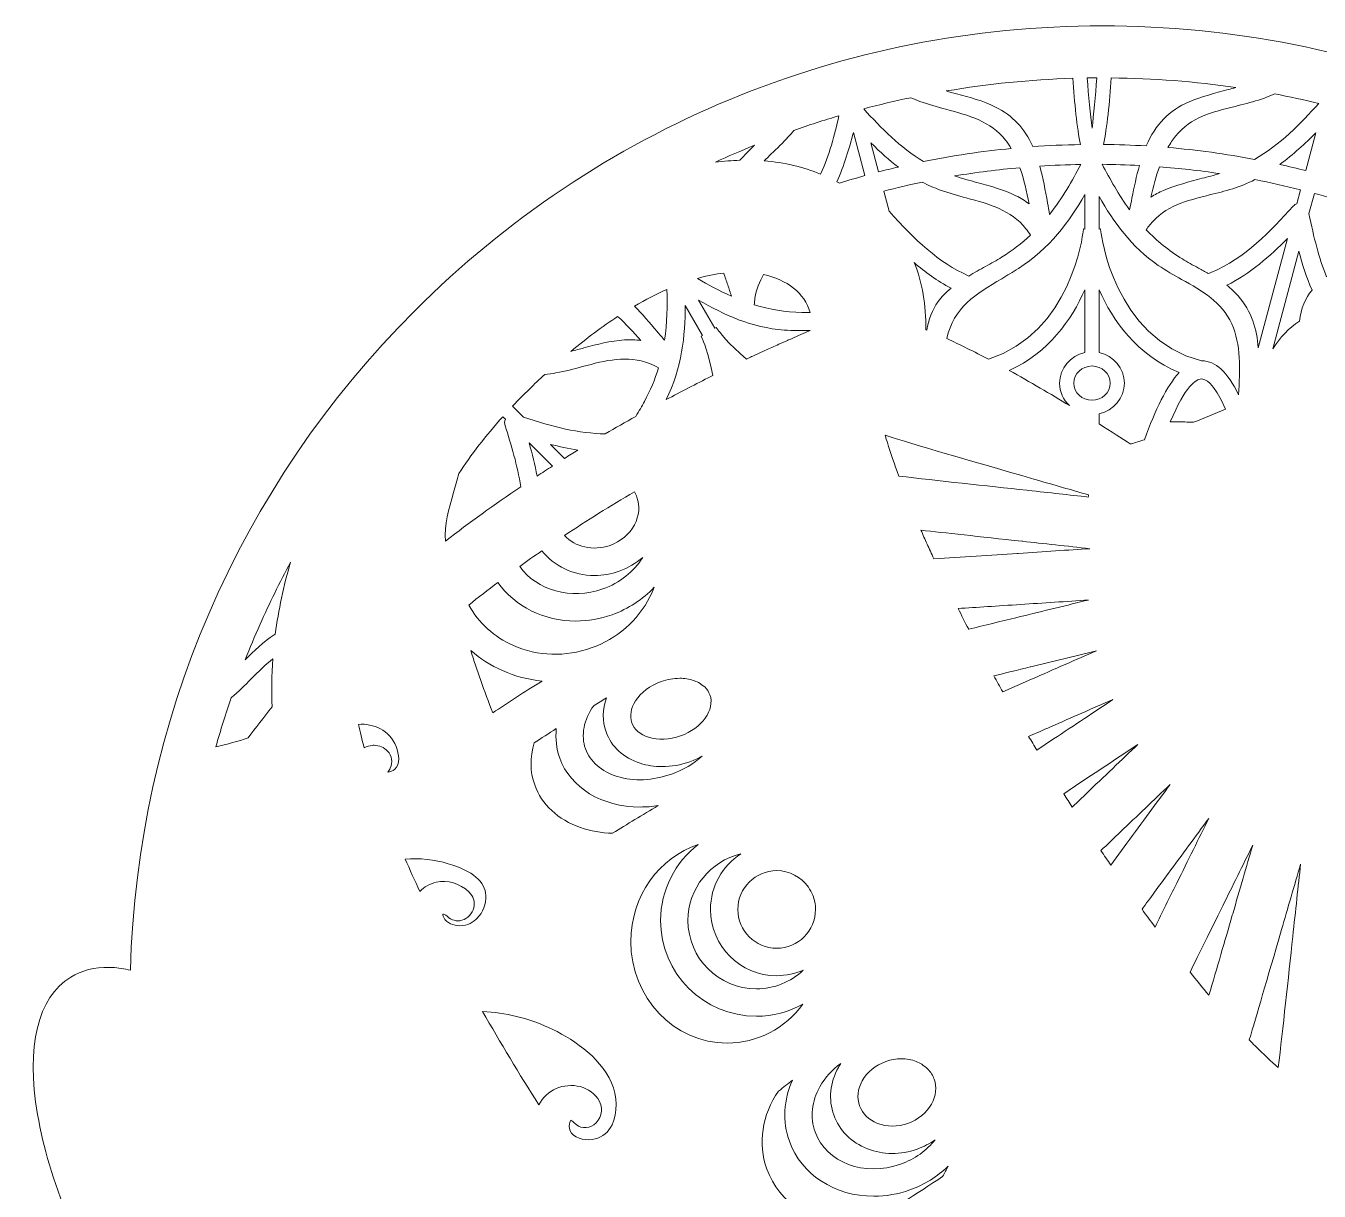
# Model space of a CAD drawing. Header units: millimetres. Extents: x 9 to 1326, y -344 to -41.
# Drawn here: x 1009 to 1198, y -219.6 to -49.4 of the extents above; entities that cross this region are included whole.
import ezdxf

# ---------------------------------------------------------------- set-up
doc = ezdxf.new("R2010")
doc.units = ezdxf.units.MM
doc.header["$MEASUREMENT"] = 0
doc.layers.add('Layer 1', color=7, linetype='Continuous')

msp = doc.modelspace()

# ---------------------------------------------------------------- linework, layer by layer
at = {"layer": 'Layer 1', "lineweight": 0}
for points, knots in [([(1322.58, -197.15), (1322.58, -197.15), (1322.58, -197.15), (1322.58, -197.15), (1320.86, -192.24), (1317.61, -187.57), (1313.65, -184.33), (1311.9, -182.89), (1310.03, -181.75), (1308.08, -180.92), (1306.84, -164.02), (1302.68, -147.7), (1295.7, -132.42), (1288.68, -117.04), (1278.97, -103.1), (1266.85, -90.98), (1240.01, -64.14), (1204.31, -49.35), (1166.35, -49.35), (1128.39, -49.35), (1092.69, -64.14), (1065.85, -90.98), (1040.07, -116.76), (1025.33, -150.97), (1024.3, -187.36), (1023.38, -187.15), (1022.49, -187.01), (1021.67, -186.96), (1021.67, -186.96), (1021.31, -186.95), (1021.31, -186.95), (1021.31, -186.95), (1021.2, -186.95), (1021.2, -186.95), (1019.08, -186.91), (1017.19, -187.38), (1015.58, -188.37), (1010.75, -191.33), (1009.03, -198.46), (1010.74, -208.44), (1012.36, -217.89), (1016.86, -228.98), (1023.41, -239.66), (1029.5, -249.6), (1036.83, -258.23), (1044.04, -263.97), (1050.08, -274.13), (1057.42, -283.55), (1065.85, -291.98), (1092.7, -318.83), (1128.39, -333.61), (1166.35, -333.61), (1181.01, -333.61), (1195.47, -331.4), (1209.32, -327.02), (1210.3, -327.15), (1211.18, -327.26), (1212.01, -327.35), (1212.01, -327.35), (1212.06, -327.35), (1212.06, -327.35), (1218.14, -329.57), (1224.43, -330.7), (1230.75, -330.7), (1236.56, -330.7), (1242.36, -329.75), (1247.97, -327.86), (1248.19, -327.79), (1248.41, -327.71), (1248.63, -327.63), (1265.77, -321.61), (1278.91, -306.29), (1282.1, -288.62), (1282.97, -283.79), (1283.11, -279.16), (1282.52, -274.85), (1288.35, -266.85), (1293.33, -258.23), (1297.33, -249.24), (1309.73, -245.45), (1318.06, -237.18), (1322.1, -224.63), (1325.36, -214.49), (1325.52, -205.5), (1322.58, -197.15)], [0, 0, 0, 0, 1, 1, 1, 2, 2, 2, 3, 3, 3, 4, 4, 4, 5, 5, 5, 6, 6, 6, 7, 7, 7, 8, 8, 8, 9, 9, 9, 10, 10, 10, 11, 11, 11, 12, 12, 12, 13, 13, 13, 14, 14, 14, 15, 15, 15, 16, 16, 16, 17, 17, 17, 18, 18, 18, 19, 19, 19, 20, 20, 20, 21, 21, 21, 22, 22, 22, 23, 23, 23, 24, 24, 24, 25, 25, 25, 26, 26, 26, 27, 27, 27, 28, 28, 28, 28]), ([(1163.15, -66.7), (1160.75, -66.74), (1158.41, -66.84), (1156.17, -66.99), (1154.97, -64.33), (1153.19, -62.44), (1150.74, -61.22), (1148.9, -60.3), (1146.93, -59.78), (1145.03, -59.27), (1144.53, -59.14), (1144.02, -59.01), (1143.52, -58.87), (1149.61, -57.83), (1155.79, -57.21), (1162.01, -57.02), (1162.25, -60.54), (1162.62, -64.31), (1163.15, -66.7)], [0, 0, 0, 0, 1, 1, 1, 2, 2, 2, 3, 3, 3, 4, 4, 4, 5, 5, 5, 6, 6, 6, 6]), ([(1165.52, -56.95), (1165.32, -59.62), (1165.08, -62.29), (1164.82, -64.32), (1164.56, -62.29), (1164.32, -59.63), (1164.12, -56.97), (1164.59, -56.96), (1165.05, -56.96), (1165.52, -56.95)], [0, 0, 0, 0, 1, 1, 1, 2, 2, 2, 3, 3, 3, 3]), ([(1184.7, -58.67), (1182.81, -59.17), (1180.86, -59.68), (1179.01, -60.46), (1176.11, -61.68), (1174.11, -63.73), (1172.74, -66.9), (1170.65, -66.78), (1168.55, -66.71), (1166.49, -66.69), (1167.03, -64.28), (1167.39, -60.49), (1167.63, -56.96), (1173.78, -57.02), (1179.87, -57.49), (1185.85, -58.36), (1185.47, -58.47), (1185.08, -58.57), (1184.7, -58.67)], [0, 0, 0, 0, 1, 1, 1, 2, 2, 2, 3, 3, 3, 4, 4, 4, 5, 5, 5, 6, 6, 6, 6]), ([(1139.67, -60.39), (1140.92, -60.85), (1142.22, -61.2), (1143.48, -61.54), (1146.83, -62.44), (1149.99, -63.29), (1152.19, -66.05), (1152.48, -66.42), (1152.76, -66.82), (1153.02, -67.27), (1148.69, -67.68), (1144.39, -68.32), (1140.2, -69.18), (1136.81, -67.13), (1134, -64.3), (1131.46, -61.48), (1133.74, -60.88), (1136.03, -60.33), (1138.33, -59.85), (1138.77, -60.04), (1139.22, -60.22), (1139.67, -60.39)], [0, 0, 0, 0, 1, 1, 1, 2, 2, 2, 3, 3, 3, 4, 4, 4, 5, 5, 5, 6, 6, 6, 7, 7, 7, 7]), ([(1197.96, -60.69), (1195.31, -63.58), (1192.31, -66.76), (1188.57, -68.86), (1184.4, -68.07), (1180.15, -67.49), (1175.92, -67.13), (1176.27, -66.52), (1176.63, -65.98), (1177.03, -65.48), (1179.27, -62.69), (1182.41, -61.93), (1185.74, -61.12), (1186.86, -60.84), (1188.01, -60.56), (1189.14, -60.2), (1189.94, -59.95), (1190.71, -59.65), (1191.48, -59.3), (1193.65, -59.71), (1195.81, -60.18), (1197.96, -60.69)], [0, 0, 0, 0, 1, 1, 1, 2, 2, 2, 3, 3, 3, 4, 4, 4, 5, 5, 5, 6, 6, 6, 7, 7, 7, 7]), ([(1120.44, -65.58), (1120.72, -65.27), (1120.99, -64.95), (1121.25, -64.63), (1123.42, -63.86), (1125.62, -63.15), (1127.84, -62.5), (1127.2, -65.29), (1126.43, -68.25), (1125.16, -71.03), (1122.63, -69.96), (1119.87, -69.31), (1116.91, -69.08), (1117.25, -68.74), (1117.6, -68.4), (1117.96, -68.07), (1118.78, -67.27), (1119.64, -66.45), (1120.44, -65.58)], [0, 0, 0, 0, 1, 1, 1, 2, 2, 2, 3, 3, 3, 4, 4, 4, 5, 5, 5, 6, 6, 6, 6]), ([(1127.92, -72.35), (1127.79, -72.28), (1127.66, -72.21), (1127.53, -72.15), (1128.6, -69.77), (1129.36, -67.28), (1129.95, -64.96), (1129.95, -64.96), (1131.63, -71.24), (1131.63, -71.24), (1130.4, -71.59), (1129.15, -71.96), (1127.92, -72.35)], [0, 0, 0, 0, 1, 1, 1, 2, 2, 2, 3, 3, 3, 4, 4, 4, 4]), ([(1196.05, -70.51), (1194.83, -70.2), (1193.56, -69.9), (1192.26, -69.61), (1194.23, -68.18), (1195.99, -66.54), (1197.54, -64.97), (1197.54, -64.97), (1196.05, -70.51), (1196.05, -70.51)], [0, 0, 0, 0, 1, 1, 1, 2, 2, 2, 3, 3, 3, 3]), ([(1115.49, -66.81), (1114.78, -67.52), (1114.06, -68.24), (1113.37, -68.99), (1112.21, -69.03), (1111.02, -69.12), (1109.8, -69.27), (1111.68, -68.41), (1113.57, -67.59), (1115.49, -66.81)], [0, 0, 0, 0, 1, 1, 1, 2, 2, 2, 3, 3, 3, 3]), ([(1133.64, -70.7), (1133.64, -70.7), (1132.5, -66.44), (1132.5, -66.44), (1133.91, -67.85), (1135.22, -69.01), (1136.52, -69.98), (1135.61, -70.2), (1134.65, -70.44), (1133.64, -70.7)], [0, 0, 0, 0, 1, 1, 1, 2, 2, 2, 3, 3, 3, 3]), ([(1157.19, -69.85), (1159.15, -69.72), (1161.16, -69.64), (1163.19, -69.61), (1161.96, -71.96), (1160.47, -74.55), (1158.62, -76.91), (1158.51, -76.34), (1158.41, -75.78), (1158.32, -75.22), (1158, -73.43), (1157.67, -71.58), (1157.19, -69.85)], [0, 0, 0, 0, 1, 1, 1, 2, 2, 2, 3, 3, 3, 4, 4, 4, 4]), ([(1166.31, -69.59), (1168.08, -69.61), (1169.91, -69.67), (1171.75, -69.77), (1171.31, -71.31), (1170.98, -72.94), (1170.66, -74.52), (1170.54, -75.08), (1170.43, -75.66), (1170.3, -76.23), (1168.73, -74.07), (1167.42, -71.71), (1166.31, -69.59)], [0, 0, 0, 0, 1, 1, 1, 2, 2, 2, 3, 3, 3, 4, 4, 4, 4]), ([(1144.75, -71.29), (1147.9, -70.77), (1151.1, -70.36), (1154.29, -70.08), (1154.88, -71.76), (1155.28, -73.57), (1155.64, -75.38), (1155.05, -74.92), (1154.41, -74.52), (1153.71, -74.18), (1151.88, -73.26), (1149.91, -72.74), (1148, -72.23), (1146.93, -71.95), (1145.82, -71.65), (1144.75, -71.29)], [0, 0, 0, 0, 1, 1, 1, 2, 2, 2, 3, 3, 3, 4, 4, 4, 5, 5, 5, 5]), ([(1173.43, -74.38), (1173.79, -72.84), (1174.17, -71.36), (1174.67, -69.95), (1177.57, -70.17), (1180.52, -70.5), (1183.45, -70.94), (1182.61, -71.19), (1181.77, -71.41), (1180.94, -71.63), (1179.05, -72.13), (1177.1, -72.64), (1175.25, -73.42), (1174.6, -73.69), (1174, -74.01), (1173.43, -74.38)], [0, 0, 0, 0, 1, 1, 1, 2, 2, 2, 3, 3, 3, 4, 4, 4, 5, 5, 5, 5]), ([(1146.45, -74.49), (1149.8, -75.4), (1152.97, -76.25), (1155.17, -79.01), (1155.39, -79.3), (1155.61, -79.61), (1155.83, -79.95), (1154.53, -81.17), (1153.15, -82.22), (1151.61, -83.18), (1150.9, -83.61), (1150.11, -84.05), (1149.27, -84.51), (1148.45, -84.95), (1147.62, -85.41), (1146.8, -85.91), (1142.36, -83.9), (1138.93, -80.67), (1135.18, -76.45), (1135.18, -76.45), (1134.39, -73.5), (1134.39, -73.5), (1136.25, -73.02), (1138.14, -72.58), (1140.01, -72.19), (1140.88, -72.64), (1141.76, -73.03), (1142.64, -73.35), (1143.9, -73.81), (1145.2, -74.16), (1146.45, -74.49)], [0, 0, 0, 0, 1, 1, 1, 2, 2, 2, 3, 3, 3, 4, 4, 4, 5, 5, 5, 6, 6, 6, 7, 7, 7, 8, 8, 8, 9, 9, 9, 10, 10, 10, 10]), ([(1181.98, -74.07), (1183.1, -73.8), (1184.25, -73.52), (1185.38, -73.16), (1186.48, -72.81), (1187.54, -72.37), (1188.63, -71.83), (1190.86, -72.26), (1193.1, -72.76), (1195.3, -73.31), (1195.3, -73.31), (1194.75, -75.34), (1194.75, -75.34), (1194.56, -75.41), (1194.38, -75.53), (1194.22, -75.7), (1190.95, -79.27), (1187.24, -83.32), (1182.19, -85.4), (1182.07, -85.45), (1181.94, -85.5), (1181.81, -85.54), (1181.34, -85.28), (1180.87, -85.02), (1180.39, -84.76), (1179.56, -84.31), (1178.77, -83.88), (1178.03, -83.42), (1176.03, -82.18), (1174.3, -80.78), (1172.74, -79.16), (1172.91, -78.9), (1173.09, -78.66), (1173.27, -78.44), (1175.51, -75.65), (1178.65, -74.89), (1181.98, -74.07)], [0, 0, 0, 0, 1, 1, 1, 2, 2, 2, 3, 3, 3, 4, 4, 4, 5, 5, 5, 6, 6, 6, 7, 7, 7, 8, 8, 8, 9, 9, 9, 10, 10, 10, 11, 11, 11, 12, 12, 12, 12]), ([(1163.78, -74.02), (1163.78, -74.02), (1163.78, -79.06), (1163.78, -79.06), (1163.78, -79.06), (1163.56, -79.04), (1163.56, -79.04), (1163.56, -79.04), (1163.51, -79.52), (1163.51, -79.52), (1163.49, -79.67), (1161.77, -94.26), (1149.69, -98.07), (1147.61, -96.97), (1145.56, -95.95), (1143.61, -95.06), (1144.59, -90.49), (1147.87, -88.53), (1151.63, -86.3), (1152.42, -85.83), (1153.24, -85.34), (1154.06, -84.81), (1158.64, -81.89), (1161.49, -77.97), (1163.78, -74.02)], [0, 0, 0, 0, 1, 1, 1, 2, 2, 2, 3, 3, 3, 4, 4, 4, 5, 5, 5, 6, 6, 6, 7, 7, 7, 8, 8, 8, 8]), ([(1174.51, -84.36), (1175.61, -85.11), (1176.78, -85.77), (1177.92, -86.41), (1180.94, -88.1), (1183.79, -89.71), (1185.24, -92.9), (1186.59, -95.88), (1186.46, -99.61), (1186.24, -103.27), (1184.62, -99.94), (1182.86, -98.31), (1180.88, -98.31), (1180.86, -98.31), (1180.83, -98.32), (1180.8, -98.32), (1167.95, -94.94), (1166.15, -79.67), (1166.13, -79.52), (1166.13, -79.52), (1166.08, -79.03), (1166.08, -79.03), (1166.08, -79.03), (1165.86, -79.06), (1165.86, -79.06), (1165.86, -79.06), (1165.86, -74.3), (1165.86, -74.3), (1167.98, -78.01), (1170.57, -81.66), (1174.51, -84.36)], [0, 0, 0, 0, 1, 1, 1, 2, 2, 2, 3, 3, 3, 4, 4, 4, 5, 5, 5, 6, 6, 6, 7, 7, 7, 8, 8, 8, 9, 9, 9, 10, 10, 10, 10]), ([(1202.58, -75.4), (1203.21, -76.45), (1203.88, -77.39), (1204.63, -78.28), (1205.48, -79.31), (1206.43, -80.26), (1207.35, -81.18), (1208.32, -82.15), (1209.26, -83.1), (1210.09, -84.1), (1209.81, -84.02), (1209.53, -83.95), (1209.27, -83.9), (1209.27, -83.9), (1209.13, -83.87), (1209.13, -83.87), (1209.01, -83.83), (1208.87, -83.81), (1208.74, -83.79), (1208.74, -83.79), (1208.27, -83.74), (1208.27, -83.74), (1204.52, -83.31), (1201.23, -84.44), (1199.09, -86.01), (1197.99, -83.3), (1197.23, -80.3), (1196.52, -76.79), (1196.52, -76.79), (1197.31, -73.84), (1197.31, -73.84), (1199.08, -74.32), (1200.86, -74.85), (1202.58, -75.4)], [0, 0, 0, 0, 1, 1, 1, 2, 2, 2, 3, 3, 3, 4, 4, 4, 5, 5, 5, 6, 6, 6, 7, 7, 7, 8, 8, 8, 9, 9, 9, 10, 10, 10, 11, 11, 11, 11]), ([(1189.12, -96.39), (1188.91, -93.73), (1188.18, -91.05), (1186.18, -88.81), (1185.71, -88.28), (1185.16, -87.77), (1184.5, -87.27), (1187.98, -85.52), (1190.84, -83.01), (1193.4, -80.41), (1193.4, -80.41), (1189.12, -96.39), (1189.12, -96.39)], [0, 0, 0, 0, 1, 1, 1, 2, 2, 2, 3, 3, 3, 4, 4, 4, 4]), ([(1195.13, -92.5), (1193.56, -93.47), (1192.28, -94.95), (1191.23, -96.54), (1191.23, -96.54), (1195.05, -82.28), (1195.05, -82.28), (1195.52, -84.12), (1196.13, -86.07), (1196.98, -87.99), (1195.97, -89.14), (1195.35, -90.65), (1195.13, -92.5)], [0, 0, 0, 0, 1, 1, 1, 2, 2, 2, 3, 3, 3, 4, 4, 4, 4]), ([(1142.33, -89.65), (1141.46, -90.86), (1140.96, -92.3), (1140.68, -93.81), (1140.63, -93.79), (1140.58, -93.77), (1140.53, -93.75), (1140.6, -90.16), (1140.03, -86.89), (1138.84, -83.95), (1140.41, -85.32), (1142.19, -86.63), (1144.23, -87.68), (1143.44, -88.32), (1142.81, -88.98), (1142.33, -89.65)], [0, 0, 0, 0, 1, 1, 1, 2, 2, 2, 3, 3, 3, 4, 4, 4, 5, 5, 5, 5]), ([(1111.02, -85.48), (1111.21, -86.06), (1111.4, -86.64), (1111.59, -87.21), (1111.77, -87.76), (1111.96, -88.32), (1112.14, -88.88), (1110.4, -88.11), (1108.73, -87.18), (1107.18, -86.25), (1108.5, -85.89), (1109.78, -85.63), (1111.02, -85.48)], [0, 0, 0, 0, 1, 1, 1, 2, 2, 2, 3, 3, 3, 4, 4, 4, 4]), ([(1115.56, -89.17), (1115.77, -87.85), (1116.22, -86.72), (1116.83, -85.7), (1118.51, -86.07), (1120, -86.74), (1121.21, -87.68), (1122.41, -88.61), (1123.21, -89.8), (1123.63, -91.25), (1123.22, -91.25), (1122.82, -91.25), (1122.43, -91.24), (1120, -91.16), (1117.71, -90.8), (1115.46, -90.11), (1115.48, -89.78), (1115.52, -89.47), (1115.56, -89.17)], [0, 0, 0, 0, 1, 1, 1, 2, 2, 2, 3, 3, 3, 4, 4, 4, 5, 5, 5, 6, 6, 6, 6]), ([(1102.36, -95.31), (1101.99, -94.87), (1101.62, -94.43), (1101.26, -94), (1100.2, -92.75), (1099.11, -91.46), (1097.97, -90.3), (1099.58, -89.36), (1101.16, -88.55), (1102.71, -87.87), (1102.77, -90.21), (1102.73, -92.76), (1102.36, -95.31)], [0, 0, 0, 0, 1, 1, 1, 2, 2, 2, 3, 3, 3, 4, 4, 4, 4]), ([(1161.52, -104.84), (1158.78, -103.17), (1155.77, -101.4), (1152.73, -99.71), (1158.51, -97.1), (1161.86, -92.27), (1163.78, -87.91), (1163.78, -87.91), (1163.78, -97.1), (1163.78, -97.1), (1161.65, -97.56), (1160.09, -99.42), (1160.09, -101.57), (1160.09, -102.84), (1160.63, -104), (1161.52, -104.84)], [0, 0, 0, 0, 1, 1, 1, 2, 2, 2, 3, 3, 3, 4, 4, 4, 5, 5, 5, 5]), ([(1177.58, -100.01), (1175.74, -101.95), (1174.04, -105.49), (1172.5, -109.83), (1171.76, -110.07), (1171.12, -110.27), (1170.61, -110.43), (1170.54, -110.44), (1170.48, -110.45), (1170.41, -110.46), (1169.19, -109.66), (1167.64, -108.66), (1165.86, -107.53), (1165.86, -107.53), (1165.86, -106.04), (1165.86, -106.04), (1167.99, -105.57), (1169.56, -103.72), (1169.56, -101.57), (1169.56, -99.42), (1167.99, -97.56), (1165.86, -97.1), (1165.86, -97.1), (1165.86, -87.91), (1165.86, -87.91), (1167.85, -92.44), (1171.39, -97.49), (1177.58, -100.01)], [0, 0, 0, 0, 1, 1, 1, 2, 2, 2, 3, 3, 3, 4, 4, 4, 5, 5, 5, 6, 6, 6, 7, 7, 7, 8, 8, 8, 9, 9, 9, 9]), ([(1107.91, -94.59), (1107.91, -94.59), (1107.71, -94.68), (1107.71, -94.68), (1107.71, -94.68), (1107.9, -95.12), (1107.9, -95.12), (1107.91, -95.15), (1108.84, -97.29), (1109.42, -100.45), (1109.42, -100.45), (1109.14, -100.59), (1109.14, -100.59), (1106.94, -101.69), (1104.74, -102.83), (1102.59, -103.98), (1104.89, -99.31), (1105.38, -94.65), (1105.39, -90.23), (1105.39, -90.23), (1107.91, -94.59), (1107.91, -94.59)], [0, 0, 0, 0, 1, 1, 1, 2, 2, 2, 3, 3, 3, 4, 4, 4, 5, 5, 5, 6, 6, 6, 7, 7, 7, 7]), ([(1119.84, -93.81), (1121.12, -93.91), (1122.41, -93.9), (1123.66, -93.88), (1123.5, -93.95), (1123.34, -94.02), (1123.17, -94.09), (1123.11, -94.11), (1123.04, -94.14), (1122.97, -94.17), (1122.97, -94.17), (1121.93, -94.62), (1121.93, -94.62), (1121.45, -94.83), (1120.94, -95.05), (1120.38, -95.3), (1120.33, -95.32), (1120.28, -95.34), (1120.24, -95.36), (1120.24, -95.36), (1119.05, -95.89), (1119.05, -95.89), (1118.4, -96.18), (1117.72, -96.49), (1116.99, -96.82), (1116.99, -96.82), (1115.28, -97.62), (1115.28, -97.62), (1115.15, -97.66), (1115.02, -97.71), (1114.9, -97.77), (1114.9, -97.77), (1114.34, -98.05), (1114.34, -98.05), (1111.71, -95.87), (1110.19, -93.84), (1110.17, -93.81), (1110.17, -93.81), (1109.88, -93.42), (1109.88, -93.42), (1109.88, -93.42), (1109.71, -93.55), (1109.71, -93.55), (1109.71, -93.55), (1107.33, -89.43), (1107.33, -89.43), (1111.01, -91.58), (1115.08, -93.45), (1119.84, -93.81)], [0, 0, 0, 0, 1, 1, 1, 2, 2, 2, 3, 3, 3, 4, 4, 4, 5, 5, 5, 6, 6, 6, 7, 7, 7, 8, 8, 8, 9, 9, 9, 10, 10, 10, 11, 11, 11, 12, 12, 12, 13, 13, 13, 14, 14, 14, 15, 15, 15, 16, 16, 16, 16]), ([(1098.9, -95.35), (1098.12, -95.23), (1097.33, -95.2), (1096.5, -95.25), (1094.45, -95.37), (1092.48, -95.91), (1090.58, -96.42), (1089.95, -96.59), (1089.32, -96.76), (1088.68, -96.92), (1090.99, -94.99), (1093.27, -93.29), (1095.5, -91.83), (1096.7, -92.9), (1097.82, -94.11), (1098.9, -95.35)], [0, 0, 0, 0, 1, 1, 1, 2, 2, 2, 3, 3, 3, 4, 4, 4, 5, 5, 5, 5]), ([(1080.25, -104.82), (1081.8, -103.22), (1083.33, -101.7), (1084.86, -100.28), (1085.42, -100.23), (1085.96, -100.16), (1086.49, -100.07), (1087.81, -99.84), (1089.11, -99.49), (1090.37, -99.15), (1093.72, -98.26), (1096.89, -97.42), (1100.18, -98.71), (1100.6, -98.88), (1101.03, -99.08), (1101.47, -99.33), (1100.95, -101.03), (1100.28, -102.64), (1099.42, -104.24), (1099.05, -104.93), (1098.62, -105.65), (1098.15, -106.42), (1096.65, -107.26), (1095.16, -108.11), (1093.69, -108.97), (1089.83, -108.92), (1086.03, -107.96), (1081.74, -106.54), (1081.74, -106.54), (1080.14, -104.94), (1080.14, -104.94), (1080.18, -104.9), (1080.22, -104.86), (1080.25, -104.82), (1080.25, -104.82), (1080.25, -104.82), (1080.25, -104.82)], [0, 0, 0, 0, 1, 1, 1, 2, 2, 2, 3, 3, 3, 4, 4, 4, 5, 5, 5, 6, 6, 6, 7, 7, 7, 8, 8, 8, 9, 9, 9, 10, 10, 10, 11, 11, 11, 12, 12, 12, 12]), ([(1167.48, -101.57), (1167.48, -102.95), (1166.28, -104.07), (1164.82, -104.07), (1163.36, -104.07), (1162.17, -102.95), (1162.17, -101.57), (1162.17, -100.19), (1163.36, -99.06), (1164.82, -99.06), (1166.28, -99.06), (1167.48, -100.19), (1167.48, -101.57)], [0, 0, 0, 0, 1, 1, 1, 2, 2, 2, 3, 3, 3, 4, 4, 4, 4]), ([(1177.24, -107.23), (1176.88, -107.23), (1176.55, -107.23), (1176.25, -107.24), (1178.45, -101.93), (1180.03, -101.01), (1180.77, -100.95), (1181.31, -100.92), (1182.6, -101.36), (1184.31, -105.35), (1182.78, -106.05), (1181.2, -106.7), (1179.67, -107.29), (1178.78, -107.24), (1177.96, -107.23), (1177.24, -107.23)], [0, 0, 0, 0, 1, 1, 1, 2, 2, 2, 3, 3, 3, 4, 4, 4, 5, 5, 5, 5]), ([(1078.73, -106.47), (1078.73, -106.47), (1079.11, -106.85), (1079.11, -106.85), (1078.97, -107.13), (1078.95, -107.45), (1079.06, -107.79), (1079.94, -110.58), (1080.88, -113.59), (1081.34, -116.73), (1077.51, -119.31), (1073.84, -121.95), (1070.35, -124.65), (1070.16, -122.28), (1070.83, -119.97), (1071.53, -117.57), (1071.79, -116.67), (1072.06, -115.73), (1072.29, -114.78), (1074.09, -112.06), (1076.21, -109.26), (1078.73, -106.47)], [0, 0, 0, 0, 1, 1, 1, 2, 2, 2, 3, 3, 3, 4, 4, 4, 5, 5, 5, 6, 6, 6, 7, 7, 7, 7]), ([(1156.46, -115.63), (1156.46, -115.63), (1156.71, -115.7), (1156.71, -115.7), (1159.23, -116.43), (1161.82, -117.18), (1164.3, -117.9), (1164.29, -118), (1164.29, -118.1), (1164.28, -118.21), (1161.54, -117.9), (1158.57, -117.58), (1155.51, -117.25), (1155.51, -117.25), (1155.31, -117.23), (1155.31, -117.23), (1149.45, -116.59), (1142.21, -115.81), (1136.6, -115.15), (1135.95, -113.39), (1135.38, -111.75), (1134.92, -110.25), (1134.92, -110.25), (1134.76, -109.74), (1134.76, -109.74), (1134.7, -109.56), (1134.65, -109.37), (1134.59, -109.19), (1139.11, -110.59), (1146.22, -112.67), (1156.46, -115.63)], [0, 0, 0, 0, 1, 1, 1, 2, 2, 2, 3, 3, 3, 4, 4, 4, 5, 5, 5, 6, 6, 6, 7, 7, 7, 8, 8, 8, 9, 9, 9, 10, 10, 10, 10]), ([(1082.57, -110.31), (1082.57, -110.31), (1085.96, -113.7), (1085.96, -113.7), (1085.21, -114.18), (1084.46, -114.67), (1083.72, -115.15), (1083.42, -113.5), (1083.02, -111.89), (1082.57, -110.31)], [0, 0, 0, 0, 1, 1, 1, 2, 2, 2, 3, 3, 3, 3]), ([(1087.76, -112.56), (1087.76, -112.56), (1085.71, -110.51), (1085.71, -110.51), (1086.94, -110.83), (1088.29, -111.14), (1089.71, -111.36), (1089.06, -111.76), (1088.41, -112.16), (1087.76, -112.56)], [0, 0, 0, 0, 1, 1, 1, 2, 2, 2, 3, 3, 3, 3]), ([(1097.95, -117.43), (1098.1, -117.69), (1098.23, -117.96), (1098.33, -118.23), (1098.79, -119.53), (1098.66, -120.97), (1097.96, -122.27), (1097.22, -123.65), (1095.95, -124.71), (1094.39, -125.27), (1091.93, -126.15), (1089.25, -125.52), (1087.76, -123.81), (1091.03, -121.64), (1094.45, -119.5), (1097.95, -117.43)], [0, 0, 0, 0, 1, 1, 1, 2, 2, 2, 3, 3, 3, 4, 4, 4, 5, 5, 5, 5]), ([(1154.05, -126.44), (1154.05, -126.44), (1153.9, -126.44), (1153.9, -126.44), (1150.08, -126.7), (1145.78, -126.98), (1141.71, -127.23), (1141.36, -126.48), (1141.03, -125.76), (1140.72, -125.08), (1140.42, -124.41), (1140.11, -123.73), (1139.82, -123.05), (1143.41, -123.45), (1148.09, -123.97), (1154.63, -124.68), (1154.63, -124.68), (1154.69, -124.68), (1154.69, -124.68), (1157.67, -125.01), (1161.22, -125.39), (1164.49, -125.76), (1161.32, -125.96), (1157.78, -126.19), (1154.05, -126.44)], [0, 0, 0, 0, 1, 1, 1, 2, 2, 2, 3, 3, 3, 4, 4, 4, 5, 5, 5, 6, 6, 6, 7, 7, 7, 8, 8, 8, 8]), ([(1084.44, -126.06), (1086.19, -128.31), (1089.04, -129.67), (1092.11, -129.67), (1093.34, -129.67), (1094.56, -129.46), (1095.74, -129.04), (1097.02, -128.58), (1098.18, -127.9), (1099.17, -127.05), (1097.85, -129.14), (1095.81, -130.76), (1093.34, -131.64), (1088.72, -133.29), (1083.67, -131.87), (1081.2, -128.34), (1082.24, -127.59), (1083.32, -126.83), (1084.44, -126.06)], [0, 0, 0, 0, 1, 1, 1, 2, 2, 2, 3, 3, 3, 4, 4, 4, 5, 5, 5, 6, 6, 6, 6]), ([(1045.31, -138.35), (1043.72, -139.4), (1042.37, -140.72), (1041.07, -142.02), (1041.77, -140.27), (1042.49, -138.53), (1043.26, -136.81), (1044.62, -133.74), (1046.11, -130.71), (1047.71, -127.73), (1046.68, -131.23), (1045.94, -134.75), (1045.48, -138.24), (1045.43, -138.28), (1045.37, -138.31), (1045.31, -138.35)], [0, 0, 0, 0, 1, 1, 1, 2, 2, 2, 3, 3, 3, 4, 4, 4, 5, 5, 5, 5]), ([(1089.39, -136.33), (1091.19, -136.33), (1092.97, -136.02), (1094.68, -135.41), (1097.08, -134.55), (1099.18, -133.17), (1100.84, -131.4), (1100.66, -131.87), (1100.45, -132.34), (1100.22, -132.8), (1098.46, -136.27), (1095.42, -138.92), (1091.65, -140.27), (1087.88, -141.61), (1083.85, -141.49), (1080.29, -139.92), (1077.43, -138.66), (1075.18, -136.62), (1073.75, -133.99), (1075.14, -132.88), (1076.56, -131.78), (1077.98, -130.71), (1080.48, -134.2), (1084.75, -136.33), (1089.39, -136.33)], [0, 0, 0, 0, 1, 1, 1, 2, 2, 2, 3, 3, 3, 4, 4, 4, 5, 5, 5, 6, 6, 6, 7, 7, 7, 8, 8, 8, 8]), ([(1145.25, -134.5), (1147.96, -134.33), (1151, -134.13), (1154.41, -133.91), (1157.61, -133.7), (1161.09, -133.47), (1164.32, -133.26), (1161.22, -134.01), (1157.76, -134.86), (1154.17, -135.74), (1154.17, -135.74), (1153.67, -135.86), (1153.67, -135.86), (1151.49, -136.39), (1149.15, -136.96), (1146.8, -137.53), (1146.27, -136.51), (1145.75, -135.5), (1145.25, -134.5)], [0, 0, 0, 0, 1, 1, 1, 2, 2, 2, 3, 3, 3, 4, 4, 4, 5, 5, 5, 6, 6, 6, 6]), ([(1077.26, -149.75), (1075.99, -146.5), (1074.91, -143.45), (1074.05, -140.64), (1075.41, -141.83), (1076.97, -142.83), (1078.67, -143.58), (1080.52, -144.4), (1082.46, -144.91), (1084.46, -145.1), (1081.85, -146.73), (1079.48, -148.26), (1077.26, -149.75)], [0, 0, 0, 0, 1, 1, 1, 2, 2, 2, 3, 3, 3, 4, 4, 4, 4]), ([(1150.47, -144.34), (1152.13, -143.93), (1153.91, -143.5), (1155.8, -143.04), (1155.8, -143.04), (1155.89, -143.02), (1155.89, -143.02), (1159.01, -142.26), (1162.36, -141.44), (1165.46, -140.69), (1162.56, -141.95), (1159.32, -143.37), (1155.96, -144.85), (1155.96, -144.85), (1151.78, -146.68), (1151.78, -146.68), (1151.34, -145.9), (1150.9, -145.12), (1150.47, -144.34)], [0, 0, 0, 0, 1, 1, 1, 2, 2, 2, 3, 3, 3, 4, 4, 4, 5, 5, 5, 6, 6, 6, 6]), ([(1039.06, -147.52), (1040.08, -146.66), (1041.03, -145.71), (1041.95, -144.8), (1043, -143.75), (1044.02, -142.74), (1045.12, -141.87), (1044.95, -144.23), (1044.91, -146.58), (1045.02, -148.89), (1043.77, -150.42), (1042.59, -151.94), (1041.5, -153.42), (1040.02, -153.91), (1038.45, -154.33), (1036.79, -154.71), (1037.47, -152.3), (1038.22, -149.91), (1039.04, -147.54), (1039.04, -147.53), (1039.05, -147.53), (1039.06, -147.52)], [0, 0, 0, 0, 1, 1, 1, 2, 2, 2, 3, 3, 3, 4, 4, 4, 5, 5, 5, 6, 6, 6, 7, 7, 7, 7]), ([(1101.86, -145.18), (1102.76, -144.86), (1103.67, -144.7), (1104.57, -144.7), (1105.27, -144.7), (1105.94, -144.8), (1106.55, -145), (1106.81, -145.09), (1107.06, -145.19), (1107.32, -145.32), (1107.63, -145.52), (1107.93, -145.74), (1108.22, -145.96), (1108.57, -146.3), (1108.83, -146.69), (1108.99, -147.12), (1109.76, -149.27), (1107.79, -152.02), (1104.7, -153.13), (1103.09, -153.7), (1101.42, -153.77), (1100.01, -153.31), (1098.79, -152.91), (1097.92, -152.16), (1097.58, -151.19), (1097.23, -150.23), (1097.42, -149.1), (1098.12, -148.01), (1098.92, -146.77), (1100.25, -145.76), (1101.86, -145.18)], [0, 0, 0, 0, 1, 1, 1, 2, 2, 2, 3, 3, 3, 4, 4, 4, 5, 5, 5, 6, 6, 6, 7, 7, 7, 8, 8, 8, 9, 9, 9, 10, 10, 10, 10]), ([(1093.81, -152.54), (1094.58, -154.7), (1096.35, -156.33), (1098.78, -157.11), (1099.79, -157.44), (1100.87, -157.61), (1101.99, -157.61), (1103.35, -157.61), (1104.72, -157.37), (1106.05, -156.89), (1106.68, -156.66), (1107.29, -156.39), (1107.87, -156.07), (1106.62, -157.18), (1105.09, -158.09), (1103.37, -158.7), (1100.66, -159.67), (1097.84, -159.79), (1095.43, -159.04), (1093.12, -158.32), (1091.48, -156.89), (1090.8, -155), (1090.11, -153.05), (1090.54, -150.76), (1092, -148.7), (1092.62, -148.32), (1093.25, -147.95), (1093.89, -147.56), (1093.27, -149.22), (1093.24, -150.94), (1093.81, -152.54)], [0, 0, 0, 0, 1, 1, 1, 2, 2, 2, 3, 3, 3, 4, 4, 4, 5, 5, 5, 6, 6, 6, 7, 7, 7, 8, 8, 8, 9, 9, 9, 10, 10, 10, 10]), ([(1156.76, -155.2), (1156.36, -154.54), (1155.96, -153.87), (1155.56, -153.2), (1156.59, -152.75), (1157.66, -152.28), (1158.77, -151.79), (1158.77, -151.79), (1158.77, -151.79), (1158.77, -151.79), (1161.74, -150.48), (1164.93, -149.08), (1167.88, -147.8), (1165.23, -149.55), (1162.27, -151.53), (1159.21, -153.57), (1159.21, -153.57), (1156.76, -155.2), (1156.76, -155.2)], [0, 0, 0, 0, 1, 1, 1, 2, 2, 2, 3, 3, 3, 4, 4, 4, 5, 5, 5, 6, 6, 6, 6]), ([(1061.89, -155.35), (1061.37, -154.8), (1060.66, -154.49), (1059.91, -154.49), (1059.82, -154.49), (1059.74, -154.49), (1059.65, -154.5), (1059.24, -154.54), (1058.84, -154.67), (1058.48, -154.87), (1058.15, -153.68), (1057.86, -152.53), (1057.62, -151.43), (1059.79, -151.27), (1062.18, -152.25), (1063.13, -154.66), (1063.56, -155.77), (1063.77, -157.3), (1062.93, -157.99), (1062.65, -158.22), (1062.23, -158.39), (1061.9, -158.42), (1062.06, -158.24), (1062.18, -158.04), (1062.28, -157.81), (1062.66, -156.97), (1062.51, -156.03), (1061.89, -155.35)], [0, 0, 0, 0, 1, 1, 1, 2, 2, 2, 3, 3, 3, 4, 4, 4, 5, 5, 5, 6, 6, 6, 7, 7, 7, 8, 8, 8, 9, 9, 9, 9]), ([(1087.04, -156.35), (1088.59, -160.7), (1093.21, -163.51), (1098.79, -163.51), (1098.79, -163.51), (1098.79, -163.51), (1098.8, -163.51), (1099.67, -163.51), (1100.55, -163.45), (1101.43, -163.31), (1099.11, -164.67), (1096.9, -166.02), (1094.77, -167.35), (1093.12, -167.31), (1091.53, -167.03), (1090.07, -166.51), (1086.78, -165.36), (1084.4, -163.15), (1083.38, -160.29), (1082.69, -158.36), (1082.67, -156.24), (1083.31, -154.14), (1084.35, -153.46), (1085.43, -152.76), (1086.54, -152.06), (1086.38, -153.53), (1086.55, -154.98), (1087.04, -156.35)], [0, 0, 0, 0, 1, 1, 1, 2, 2, 2, 3, 3, 3, 4, 4, 4, 5, 5, 5, 6, 6, 6, 7, 7, 7, 8, 8, 8, 9, 9, 9, 9]), ([(1163.9, -161.63), (1163.9, -161.63), (1161.93, -163.51), (1161.93, -163.51), (1161.52, -162.87), (1161.11, -162.23), (1160.7, -161.57), (1160.7, -161.57), (1163.21, -159.9), (1163.21, -159.9), (1165.92, -158.09), (1168.82, -156.16), (1171.51, -154.38), (1169.19, -156.58), (1166.59, -159.06), (1163.9, -161.63)], [0, 0, 0, 0, 1, 1, 1, 2, 2, 2, 3, 3, 3, 4, 4, 4, 5, 5, 5, 5]), ([(1169.92, -168.8), (1169.92, -168.8), (1167.57, -172), (1167.57, -172), (1167.09, -171.3), (1166.6, -170.59), (1166.12, -169.87), (1167.04, -169), (1168, -168.08), (1169, -167.12), (1171.36, -164.87), (1173.88, -162.46), (1176.22, -160.24), (1174.29, -162.84), (1172.14, -165.77), (1169.92, -168.8)], [0, 0, 0, 0, 1, 1, 1, 2, 2, 2, 3, 3, 3, 4, 4, 4, 5, 5, 5, 5]), ([(1174.04, -181.05), (1173.4, -180.2), (1172.76, -179.33), (1172.13, -178.45), (1173.31, -176.84), (1174.59, -175.11), (1175.97, -173.23), (1175.97, -173.23), (1176, -173.18), (1176, -173.18), (1177.91, -170.57), (1179.97, -167.78), (1181.88, -165.19), (1180.45, -168.06), (1178.86, -171.29), (1177.21, -174.63), (1177.21, -174.63), (1177.16, -174.74), (1177.16, -174.74), (1176.17, -176.74), (1175.11, -178.88), (1174.04, -181.05)], [0, 0, 0, 0, 1, 1, 1, 2, 2, 2, 3, 3, 3, 4, 4, 4, 5, 5, 5, 6, 6, 6, 7, 7, 7, 7]), ([(1111.5, -198.02), (1103.74, -198.02), (1097.43, -191.36), (1097.43, -183.17), (1097.43, -176.52), (1101.58, -170.88), (1107.29, -168.99), (1103.91, -171.58), (1101.78, -175.65), (1101.78, -180.1), (1101.78, -187.81), (1108.05, -194.09), (1115.77, -194.09), (1118.18, -194.09), (1120.52, -193.46), (1122.58, -192.31), (1119.96, -195.85), (1115.9, -198.02), (1111.5, -198.02)], [0, 0, 0, 0, 1, 1, 1, 2, 2, 2, 3, 3, 3, 4, 4, 4, 5, 5, 5, 6, 6, 6, 6]), ([(1179.14, -187.64), (1180.51, -184.88), (1182.08, -181.7), (1183.88, -178.04), (1183.88, -178.04), (1183.93, -177.95), (1183.93, -177.95), (1185.35, -175.08), (1186.88, -171.97), (1188.3, -169.1), (1187.41, -172.15), (1186.41, -175.58), (1185.38, -179.13), (1185.38, -179.13), (1185.32, -179.33), (1185.32, -179.33), (1184.25, -183), (1183.06, -187.1), (1181.91, -191.01), (1181, -189.93), (1180.07, -188.8), (1179.14, -187.64)], [0, 0, 0, 0, 1, 1, 1, 2, 2, 2, 3, 3, 3, 4, 4, 4, 5, 5, 5, 6, 6, 6, 7, 7, 7, 7]), ([(1073.79, -175.94), (1072.43, -174.64), (1070.68, -174.12), (1068.99, -174.51), (1068.06, -174.73), (1067.24, -175.19), (1066.61, -175.84), (1065.85, -174.24), (1065.13, -172.65), (1064.45, -171.11), (1066.61, -170.95), (1068.73, -171.18), (1070.76, -171.79), (1074.3, -172.86), (1076.15, -174.42), (1076.25, -176.44), (1076.3, -177.66), (1075.83, -178.91), (1074.98, -179.77), (1074.48, -180.29), (1073.63, -180.89), (1072.41, -180.85), (1071.55, -180.83), (1070.49, -180.5), (1070.09, -179.64), (1069.97, -179.39), (1069.95, -179.23), (1069.95, -179.16), (1070.06, -179.14), (1070.31, -179.2), (1070.61, -179.48), (1071.21, -180.07), (1071.99, -180.27), (1072.75, -180.06), (1073.59, -179.82), (1074.26, -179.1), (1074.48, -178.22), (1074.68, -177.38), (1074.43, -176.55), (1073.79, -175.94)], [0, 0, 0, 0, 1, 1, 1, 2, 2, 2, 3, 3, 3, 4, 4, 4, 5, 5, 5, 6, 6, 6, 7, 7, 7, 8, 8, 8, 9, 9, 9, 10, 10, 10, 11, 11, 11, 12, 12, 12, 13, 13, 13, 13]), ([(1113.48, -170.37), (1110.83, -172.1), (1109.07, -175.09), (1109.07, -178.48), (1109.07, -183.82), (1113.41, -188.16), (1118.74, -188.16), (1120.11, -188.16), (1121.42, -187.88), (1122.62, -187.36), (1120.81, -189.06), (1118.38, -190.09), (1115.77, -190.09), (1110.26, -190.09), (1105.78, -185.6), (1105.78, -180.1), (1105.78, -175.37), (1109.07, -171.41), (1113.48, -170.37)], [0, 0, 0, 0, 1, 1, 1, 2, 2, 2, 3, 3, 3, 4, 4, 4, 5, 5, 5, 6, 6, 6, 6]), ([(1192.52, -181.42), (1193.41, -178.34), (1194.39, -174.97), (1195.31, -171.84), (1194.95, -175.07), (1194.56, -178.68), (1194.16, -182.44), (1193.5, -188.51), (1192.71, -195.92), (1192.04, -201.59), (1190.98, -200.67), (1189.85, -199.6), (1188.64, -198.4), (1188.38, -198.13), (1188.1, -197.85), (1187.8, -197.54), (1188.9, -193.84), (1190.33, -188.96), (1192.52, -181.42)], [0, 0, 0, 0, 1, 1, 1, 2, 2, 2, 3, 3, 3, 4, 4, 4, 5, 5, 5, 6, 6, 6, 6]), ([(1124.01, -176.38), (1124.28, -177.06), (1124.42, -177.76), (1124.42, -178.48), (1124.42, -181.61), (1121.87, -184.16), (1118.74, -184.16), (1115.62, -184.16), (1113.07, -181.61), (1113.07, -178.48), (1113.07, -175.36), (1115.62, -172.81), (1118.74, -172.81), (1120.59, -172.81), (1122.32, -173.71), (1123.38, -175.23), (1123.61, -175.6), (1123.82, -175.99), (1124.01, -176.38)], [0, 0, 0, 0, 1, 1, 1, 2, 2, 2, 3, 3, 3, 4, 4, 4, 5, 5, 5, 6, 6, 6, 6]), ([(1092.87, -206.53), (1091.61, -204.2), (1088.65, -203.74), (1086.51, -204.65), (1085.42, -205.11), (1084.55, -205.94), (1083.98, -207.01), (1081.12, -202.52), (1078.36, -197.94), (1075.77, -193.38), (1079.11, -193.55), (1082.41, -194.35), (1085.4, -195.73), (1088.61, -197.21), (1092.82, -199.82), (1094.62, -203.8), (1095.48, -205.72), (1095.51, -208.24), (1094.68, -209.95), (1094.15, -211.04), (1093.32, -211.74), (1092.2, -212.02), (1091.07, -212.3), (1089.51, -212.09), (1088.74, -211.15), (1088.42, -210.76), (1088.38, -210.2), (1088.45, -209.82), (1088.5, -209.52), (1088.61, -209.34), (1088.67, -209.28), (1088.73, -209.3), (1088.87, -209.37), (1089.1, -209.62), (1089.91, -210.48), (1091.09, -210.61), (1092.02, -209.94), (1092.97, -209.25), (1093.55, -207.79), (1092.87, -206.53)], [0, 0, 0, 0, 1, 1, 1, 2, 2, 2, 3, 3, 3, 4, 4, 4, 5, 5, 5, 6, 6, 6, 7, 7, 7, 8, 8, 8, 9, 9, 9, 10, 10, 10, 11, 11, 11, 12, 12, 12, 13, 13, 13, 13]), ([(1139.94, -201.1), (1140.25, -201.32), (1140.56, -201.57), (1140.85, -201.82), (1141.26, -202.24), (1141.56, -202.73), (1141.76, -203.27), (1142.17, -204.43), (1142.03, -205.73), (1141.36, -206.92), (1140.65, -208.2), (1139.42, -209.2), (1137.92, -209.74), (1136.42, -210.28), (1134.84, -210.28), (1133.47, -209.74), (1132.2, -209.24), (1131.27, -208.33), (1130.86, -207.17), (1130.44, -206.01), (1130.58, -204.71), (1131.25, -203.52), (1131.96, -202.24), (1133.19, -201.24), (1134.69, -200.7), (1135.44, -200.43), (1136.2, -200.3), (1136.97, -200.3), (1137.73, -200.3), (1138.46, -200.43), (1139.14, -200.7), (1139.41, -200.8), (1139.68, -200.94), (1139.94, -201.1)], [0, 0, 0, 0, 1, 1, 1, 2, 2, 2, 3, 3, 3, 4, 4, 4, 5, 5, 5, 6, 6, 6, 7, 7, 7, 8, 8, 8, 9, 9, 9, 10, 10, 10, 11, 11, 11, 11]), ([(1128.11, -200.99), (1127.98, -201.18), (1127.87, -201.37), (1127.76, -201.57), (1126.52, -203.78), (1126.28, -206.25), (1127.09, -208.51), (1127.9, -210.77), (1129.64, -212.53), (1132.01, -213.46), (1134.26, -214.35), (1136.86, -214.37), (1139.27, -213.51), (1140.23, -213.16), (1141.12, -212.7), (1141.92, -212.13), (1140.67, -213.69), (1138.92, -214.96), (1136.84, -215.71), (1131.56, -217.59), (1125.97, -215.48), (1124.37, -211), (1123.61, -208.88), (1123.85, -206.53), (1125.06, -204.38), (1125.8, -203.05), (1126.84, -201.9), (1128.11, -200.99)], [0, 0, 0, 0, 1, 1, 1, 2, 2, 2, 3, 3, 3, 4, 4, 4, 5, 5, 5, 6, 6, 6, 7, 7, 7, 8, 8, 8, 9, 9, 9, 9]), ([(1132.93, -220.39), (1134.71, -220.39), (1136.48, -220.08), (1138.19, -219.47), (1140.32, -218.71), (1142.23, -217.52), (1143.78, -216.01), (1143.67, -216.25), (1143.55, -216.5), (1143.42, -216.74), (1143.3, -216.98), (1143.15, -217.24), (1142.98, -217.51), (1139.18, -220.05), (1135.41, -222.43), (1131.77, -224.59), (1131.14, -224.67), (1130.51, -224.71), (1129.9, -224.71), (1124.14, -224.71), (1119.08, -221.37), (1117.3, -216.42), (1115.96, -212.67), (1116.59, -208.52), (1119.03, -205.02), (1119.71, -204.49), (1120.39, -203.95), (1121.06, -203.42), (1119.74, -206.32), (1119.57, -209.46), (1120.6, -212.35), (1122.35, -217.24), (1127.19, -220.39), (1132.93, -220.39)], [0, 0, 0, 0, 1, 1, 1, 2, 2, 2, 3, 3, 3, 4, 4, 4, 5, 5, 5, 6, 6, 6, 7, 7, 7, 8, 8, 8, 9, 9, 9, 10, 10, 10, 11, 11, 11, 11])]:
    msp.add_open_spline(points, degree=3, knots=knots, dxfattribs=at)

doc.saveas('drawing.dxf')
